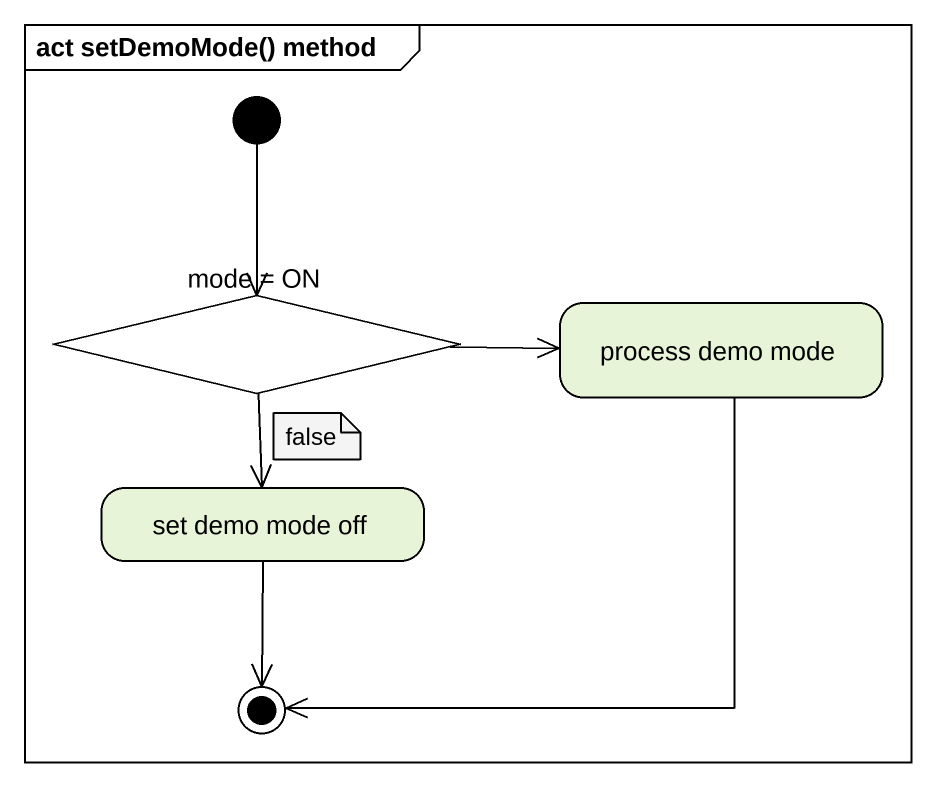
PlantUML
@startuml
mainframe act setDemoMode() method
hide empty description
state "mode = ON" as mode_ON <<choice>>
state "process demo mode" as process_demo_mode
state "set demo mode off" as set_demo_mode_off
[*] --> mode_ON
mode_ON -right-> process_demo_mode
mode_ON --> set_demo_mode_off
process_demo_mode --> [*]
set_demo_mode_off --> [*]
note as N1
  false
end note
@enduml
